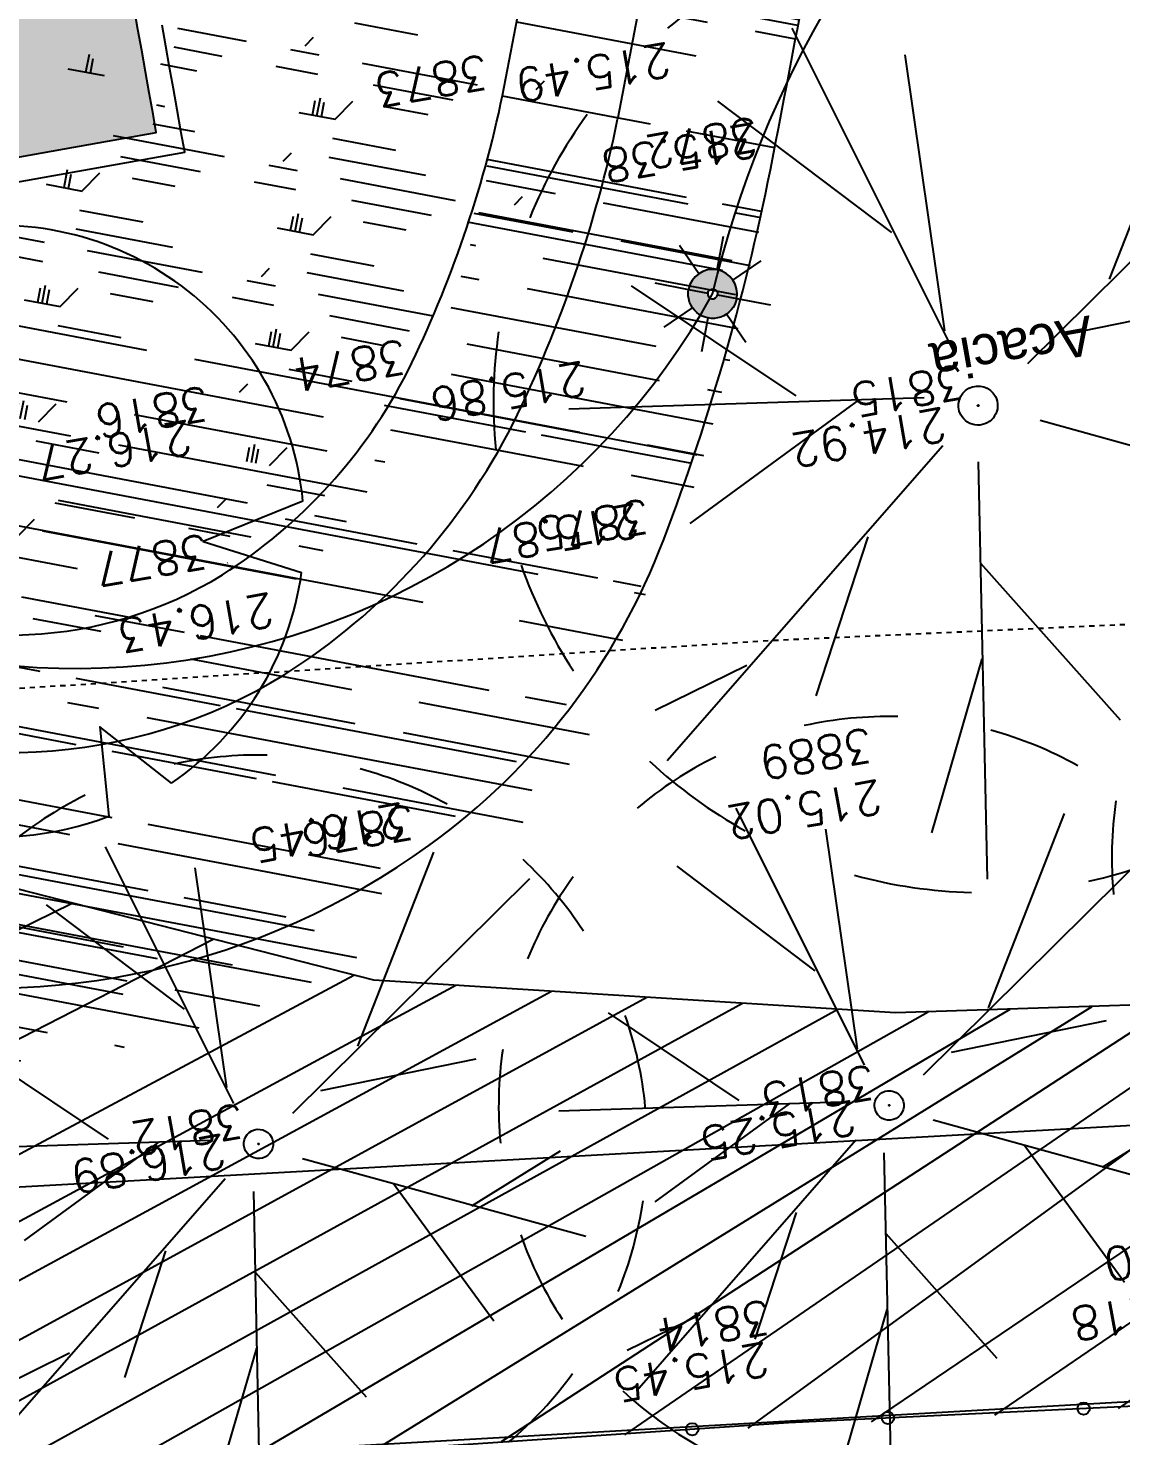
# Model space of a CAD drawing. Extents: x -2313930 to 3286427, y -3858277 to 2572692.
# Drawn here: x 392901 to 404053, y -331803 to -317430 of the extents above; entities that cross this region are included whole.
import ezdxf
from ezdxf.enums import TextEntityAlignment as Align
from ezdxf.lldxf.tags import DXFTag

# ---------------------------------------------------------------- set-up
doc = ezdxf.new("R2010")
doc.units = 0
doc.linetypes.add('STYLE_01', pattern=[0.41664, 0.20828, -0.20836])
for name, color, linetype, lineweight in [('_GAZELEC-RESERVATION 2', 132, 'Continuous', 18), ('Fond topo - P', 252, 'Continuous', 50), ('Fond topo - VOI', 252, 'Continuous', 25)]:
    doc.layers.add(name, color=color, linetype=linetype, lineweight=lineweight)
for name, color, linetype in [('AEP_SSL', 252, 'Continuous'), ('DWG_280-140115-P - ALTEA-CANA', 252, 'Continuous'), ('Fond topo - CLO_LEG', 252, 'Continuous'), ('Fond topo - ESPACE_BOISE', 252, 'Continuous'), ('Fond topo - VEG', 252, 'Continuous'), ('Fond topo - VEG_TXT_ESSENCE', 252, 'Continuous'), ('Fond topo - Z_500', 252, 'Continuous'), ('prlm-VRD', 2, 'Continuous'), ('SA - arbre', 252, 'Continuous'), ('SA - bât A-B', 252, 'Continuous'), ('SA - béton balayé', 252, 'Continuous'), ('SA - couvre sol', 252, 'Continuous'), ('SA - EBC', 252, 'Continuous'), ('SA - ECL-réso', 252, 'Eclairage public'), ('SA - limite revêtement', 252, 'Continuous'), ('SA - pouzzolane', 252, 'Continuous')]:
    doc.layers.add(name, color=color, linetype=linetype)
for name, color, linetype, plot in [('Fond topo - N', 252, 'Continuous', False), ('Fond topo - NCACHE', 252, 'Continuous', False), ('Fond topo - ZCACHE', 252, 'Continuous', False)]:
    doc.layers.add(name, color=color, linetype=linetype, plot=plot)
doc.styles.add('2000_ARIAL', font='arial.ttf', dxfattribs={"height": 0.400000006})
doc.styles.add('Lignes', font='arial.ttf', dxfattribs={"height": 0.35})
doc.styles.add('SIMPLEX', font='simplex_.ttf', dxfattribs={"height": 1.25})
tags = doc.linetypes.add('CACHE2', pattern=[4.762499928474426, 3.174999952316284, -1.587499976158142]).pattern_tags.tags
tags[6:7] = [DXFTag(74, 4), DXFTag(75, 0), DXFTag(340, '0'), DXFTag(46, 0.0), DXFTag(50, 0.0), DXFTag(44, 0.0), DXFTag(45, 0.0)]
tags[4:5] = [DXFTag(74, 4), DXFTag(75, 0), DXFTag(340, '0'), DXFTag(46, 0.0), DXFTag(50, 0.0), DXFTag(44, 0.0), DXFTag(45, 0.0)]
tags = doc.linetypes.add('Eclairage public', pattern='A,5,-0.25,["ECL",Lignes,S=1,R=0,X=0,Y=-0.18],-1.25', length=6.5).pattern_tags.tags
tags[15:16] = [DXFTag(74, 4), DXFTag(75, 0), DXFTag(340, '0'), DXFTag(46, 0.0), DXFTag(50, 0.0), DXFTag(44, 0.0), DXFTag(45, 0.0)]
tags[4:5] = [DXFTag(74, 4), DXFTag(75, 0), DXFTag(340, '0'), DXFTag(46, 0.0), DXFTag(50, 0.0), DXFTag(44, 0.0), DXFTag(45, 0.0)]
tags = doc.linetypes.add('L1', pattern=[1.0000000298023224, 0.6000000238418579, -0.4000000059604645]).pattern_tags.tags
tags[6:7] = [DXFTag(74, 4), DXFTag(75, 0), DXFTag(340, '0'), DXFTag(46, 0.0), DXFTag(50, 0.0), DXFTag(44, 0.0), DXFTag(45, 0.0)]
tags[4:5] = [DXFTag(74, 4), DXFTag(75, 0), DXFTag(340, '0'), DXFTag(46, 0.0), DXFTag(50, 0.0), DXFTag(44, 0.0), DXFTag(45, 0.0)]
tags = doc.linetypes.add('L16', pattern=[0.37500001490116125, 0.300000011920929, -0.07500000298023224]).pattern_tags.tags
tags[6:7] = [DXFTag(74, 4), DXFTag(75, 0), DXFTag(340, '0'), DXFTag(46, 0.0), DXFTag(50, 0.0), DXFTag(44, 0.0), DXFTag(45, 0.0)]
tags[4:5] = [DXFTag(74, 4), DXFTag(75, 0), DXFTag(340, '0'), DXFTag(46, 0.0), DXFTag(50, 0.0), DXFTag(44, 0.0), DXFTag(45, 0.0)]

# ---------------------------------------------------------------- blocks, each defined once
blk = doc.blocks.new('Candélabre', base_point=(-13.42592592600001, -9.391534390999993))
for points in [[(-13.67592592600001, -9.391534390999993, -1), (-13.17592592600001, -9.391534390999993), (-13.37592592600001, -9.391534390999993, 1), (-13.475925926, -9.391534390999993)], [(-13.67592592600001, -9.391534390999993, -1), (-13.17592592600001, -9.391534390999993), (-13.37592592600001, -9.391534390999993, 1), (-13.475925926, -9.391534390999993)], [(-13.67592592600001, -9.391534390999993), (-13.475925926, -9.391534390999993, 1), (-13.37592592600001, -9.391534390999993), (-13.17592592600001, -9.391534390999993, -1)], [(-13.67592592600001, -9.391534390999993), (-13.475925926, -9.391534390999993, 1), (-13.37592592600001, -9.391534390999993), (-13.17592592600001, -9.391534390999993, -1)]]:
    blk.add_hatch(color=250).paths.add_polyline_path(points)
at = {"linetype": 'Continuous', "flags": 128}
for points in [[(-13.42592592600001, -9.141534390999993), (-13.42592592600001, -8.791534391999988)], [(-13.60270262100001, -9.214757695999992), (-13.850189994, -8.967270322999994)], [(-13.24914923200001, -9.214757696999996), (-13.001661857, -8.96727032199999)], [(-14.02592592600001, -9.391534390999993), (-13.67592592600001, -9.391534390999993)], [(-13.17592592600001, -9.391534390999993), (-12.825925927, -9.391534390999993)], [(-13.85018999600001, -9.815798461), (-13.60270262200001, -9.568311086999998)], [(-13.00166185800001, -9.815798458999993), (-13.249149231, -9.568311085999994)], [(-13.42592592600001, -9.991534390999988), (-13.42592592600001, -9.641534390999993)]]:
    blk.add_lwpolyline(points, dxfattribs=at)
for points in [[(-13.67592592600001, -9.391534390999993), (-13.475925926, -9.391534390999993, -1), (-13.37592592600001, -9.391534390999993), (-13.17592592600001, -9.391534390999993, 1)], [(-13.67592592600001, -9.391534390999993), (-13.475925926, -9.391534390999993, 1), (-13.37592592600001, -9.391534390999993), (-13.17592592600001, -9.391534390999993, -1)]]:
    blk.add_lwpolyline(points, format="xyb", close=True, dxfattribs=at)
blk = doc.blocks.new('CLOLEG')
at = {"ltscale": 2}
blk.add_circle((0, 0), 0.0625, dxfattribs=at)
blk = doc.blocks.new('PTOPO')
at = {"layer": 'Fond topo - NCACHE', "style": 'SIMPLEX'}
blk.add_attdef('MAT', text='', height=0.34, dxfattribs=at).set_placement((0.09999999986030161, -0.09999999962747097), align=Align.TOP_LEFT)
at = {"layer": 'Fond topo - ZCACHE', "style": 'SIMPLEX'}
blk.add_attdef('ALT', (0.09999999986030161, 0.09999999962747097), '', height=0.34, dxfattribs=at)
blk = doc.blocks.new('VEG12')
at = {"ltscale": 2}
for p, q in [((0.01815258799999997, 0.057406781), (0.100441039, 0.47293725)), ((0.05749608, 0.253444298), (0.145517598, 0.414706841)), ((0.037902722, 0.15845596), (-0.06593155700000003, 0.344147082)), ((0.04981112299999996, 0.033821695), (0.391570728, 0.285894318)), ((-0.158788295, 0.086017079), (-0.245985314, 0.284587218)), ((0.143890955, 0.107467204), (0.230033352, 0.253971609)), ((0.2917471699999999, 0.208620217), (0.392372872, 0.233301274)), ((-0.05229389700000003, 0.02983962500000001), (-0.383643778, 0.204631851)), ((-0.25001839, 0.135126714), (-0.3755999820000001, 0.091127132)), ((0.122915307, -0.02992704099999999), (0.317230371, 0.05540147100000001)), ((0.057557527, -0.01766878999999999), (0.411943876, -0.08413611500000001)), ((-0.05265807700000003, -0.029192154), (-0.412380265, -0.256628677)), ((-0.09359106700000003, -0.049762263), (-0.2956446150000001, -0.04653133200000001)), ((0.184132294, -0.04763066399999999), (0.323120213, -0.192805613)), ((0.01825986499999999, -0.057372749), (0.107637982, -0.4128258760000001)), ((0.02259491799999996, -0.07955337300000001), (0.001649748999999978, -0.36183712)), ((-0.151821475, -0.09483882200000002), (-0.2999525240000001, -0.315936062)), ((0.05371548199999998, -0.188497704), (0.197263789, -0.356749422))]:
    blk.add_line(p, q, dxfattribs=at)
for start, end in [(90, 103.8461539085843), (62.30769199853572, 76.15384597947835), (117.6923078993823, 131.5384619204946), (34.61538499867542, 48.46153799321151), (145.3846149358338, 159.2307690506909), (6.923076979206323, 20.76923090842763), (173.0769230068974, 186.9230769931026), (339.2307689837768, 353.0769230207937), (200.7692310571047, 214.6153850641662), (311.5384620067885, 325.3846150013246), (228.4615380795054, 242.3076921006177), (283.8461540205217, 297.6923080014643), (256.1538460914157, 270)]:
    blk.add_arc((0, 0), 0.496982058, start, end, dxfattribs=at)
blk = doc.blocks.new('VEG14')
at = {"ltscale": 2, "flags": 128}
for points in [[(0.5, 0, -1), (-0.5, 0, -1)], [(0.016, 0, -1), (-0.016, 0, -1)]]:
    blk.add_lwpolyline(points, format="xyb", close=True, dxfattribs=at)
blk = doc.blocks.new('A$C1F970F0F')
at = {"layer": 'SA - béton balayé'}
h = blk.add_hatch(dxfattribs=at)
h.set_pattern_fill('BETON_BALAYE', color=256, scale=49.99999999999999, angle=-10.72360141139323, style=0, pattern_type=2)
h.set_pattern_definition([(349.2763985886067, (-277130161.1279894, -473864756.7787022), (117.3825536141096, 28.65896207176165), [749.9999999999999, -99.99999999999999, 250, -49.99999999999999]), (349.2763985886067, (-277130091.1375459, -473864744.5890418), (-36.75306622226226, 74.64222748057564), [150, -16.5, 299.9999999999999, -37.49999999999999]), (349.2763985886067, (-277130128.6565508, -473864719.6726964), (261.6928111209335, -15.46358973923611), [399.9999999999999, -69.99999999999999, 200, -49.99999999999999])])
edge = h.paths.add_edge_path()
edge.add_line((-9848.021828921945, 1865.797831752172), (-9827.171338111542, 1747.59443806161))
edge.add_line((-9827.17133811154, 1747.59443806161), (-9152.088361635477, 1866.918095167009))
edge.add_arc((-9114.87687736417, 1710.031164295217), 161.2395845939956, 41.819106453245524, 103.34322179373208, ccw=False)
edge.add_line((-8994.712482080224, 1817.542660178998), (-8874.358082447141, 1651.210053610759))
edge.add_arc((-8250.48470572676, 2103.179701206446), 770.3859763315166, 215.9217267234085, 305.8530101404562)
edge.add_arc((-8201.557804967759, 2035.473004597492), 686.8513225415181, 305.8530100756806, 339.1614624020675)
edge.add_arc((-9769.804180045512, 2632.401251480027), 2364.862056990866, 339.1614623467734, 348.9989210756208)
edge.add_line((-7448.39979734906, 2181.12058423843), (-7357.930111852295, 2671.500953831))
edge.add_arc((-7247.966916528135, 2663.440423546497), 110.2582263342147, 105.59274894641169, 175.807598661459, ccw=False)
edge.add_line((-7277.604099074089, 2769.640771484942), (-6220.979327768806, 2956.27104268876))
edge.add_line((-6220.979327768806, 2956.27104268876), (-6241.838846999788, 3074.461738358269))
edge.add_line((-6241.838846999789, 3074.461738358268), (-7426.344988050439, 2865.323922125472))
edge.add_arc((-7364.9338366279, 2582.693398422513), 289.2254180525135, 102.2589147041249, 171.2235465465614)
edge.add_line((-7650.772763367539, 2626.823324880758), (-7724.184676581945, 2244.646554456637))
edge.add_arc((-8890.291717310776, 2487.602334424398), 1191.147825190934, 333.8740634381715, 348.2309193326143, ccw=False)
edge.add_arc((-8295.276148083369, 2204.744013857594), 532.431483547898, 302.4044476769955, 333.0072947726128, ccw=False)
edge.add_arc((-8227.552075526368, 2108.27274464883), 414.7255090430872, 243.8453067393806, 301.6473037490109, ccw=False)
edge.add_arc((-8012.861629557673, 2641.099884216123), 988.5292012736542, 231.8619865371965, 246.28969688080548, ccw=False)
edge.add_line((-8623.335587158323, 1863.596489456333), (-8683.208498574279, 1914.584188890583))
edge.add_arc((-8966.493370861708, 1569.007829169004), 446.8482284459931, 50.65694705678597, 100.290342192283)
edge.add_line((-9046.31671561105, 2008.668576689881), (-9848.021828921945, 1865.797831752172))
at = {"layer": 'SA - couvre sol'}
h = blk.add_hatch(dxfattribs=at)
h.set_pattern_fill('PELOUSE6', color=256, scale=20.0000003, angle=-10.72360141139323, style=0, pattern_type=2)
h.set_pattern_definition([(349.2763985886067, (-277130161.1279894, -473864756.7787022), (22.32856350872324, 117.9043497231417), [37.5000005625, -202.5000030375]), (79.27639858860677, (-277130147.3110734, -473864759.3953308), (-235.8086994462835, 44.65712701744649), [15.000000225, -105.000001575]), (79.27639858860677, (-277130138.0997961, -473864761.1397498), (-235.8086994462835, 44.65712701744649), [15.000000225, -105.000001575]), (79.27639858860677, (-277130142.7054347, -473864760.2675403), (-235.8086994462835, 44.65712701744649), [18.75000028125, -101.25000151875]), (112.9664661186067, (-277130151.916716, -473864758.5231205), (-191.1515722884832, 280.4658259369293), [12.00000018, -420.7461593111922]), (45.58633105860677, (-277130133.4941673, -473864762.0119574), (22.32856353476547, 117.9043498154048), [12.00000018, -420.7461593111923]), (45.58633105860677, (-277130124.2828801, -473864763.7563783), (22.32856353476547, 117.9043498154048), [26.00000039, -406.6661590999923]), (112.9664661186067, (-277130161.1279894, -473864756.7787022), (-191.1515722884832, 280.4658259369293), [26.00000039, -406.6661590999922]), (349.2763985886067, (-277130073.3609553, -473864750.4999832), (22.32856350872324, 117.9043497231417), [44.42455106636825, -195.5754525336318]), (349.2763985886067, (-277130085.1249766, -473864728.4255323), (22.32856350872324, 117.9043497231417), [82.81008944215131, -56.09585564143782, 43.07431864611476, -58.01973967029608]), (349.2763985886067, (-277130096.7337571, -473864706.3804808), (22.32856350872324, 117.9043497231417), [119.4799495921992, -46.28746189431191, 29.47870124218051, -44.75389087130835]), (349.2763985886067, (-277130108.4191755, -473864684.3209158), (22.32856350872324, 117.9043497231417), [100.4611429069171, -139.5388606930829]), (349.2763985886067, (-277130104.5097786, -473864665.2146754), (22.32856350872324, 117.9043497231417), [65.56973938354608, -174.4302642164539])])
edge = h.paths.add_edge_path()
edge.add_line((-6228.157989213812, 3205.65061232166), (-6932.110591357943, 3080.200205504922))
edge.add_line((-6932.110591357943, 3080.200205504922), (-8168.643052998609, 2860.35661354667))
edge.add_line((-8168.643052998608, 2860.35661354667), (-8048.552069072212, 2186.477885055019))
edge.add_line((-8048.552069072212, 2186.477885055019), (-9043.463277808662, 2009.177083892231))
edge.add_arc((-8966.493371557674, 1569.007827120691), 446.848230471036, 50.65694715427537, 99.91870351372972, ccw=False)
edge.add_line((-8683.208498574279, 1914.584188890583), (-8648.862046820717, 1884.334762004774))
edge.add_arc((-8002.352072857912, 2656.411474703511), 1007.014198869646, 230.0583744073485, 248.9017046491022)
edge.add_arc((-8227.600700210323, 2108.42985686155), 414.8847726059677, 250.6824505330944, 301.6416359494448)
edge.add_arc((-8295.276148991505, 2204.744014693089), 532.4314847213814, 302.4044477113227, 332.7860828894023)
edge.add_arc((-8905.775889447583, 2493.074873858972), 1207.424707483749, 333.866928217866, 348.126559891779)
edge.add_line((-7724.184676581945, 2244.646554456637), (-7650.772763454185, 2626.823324423229))
edge.add_arc((-7364.930355528893, 2582.69170504399), 289.2291167873025, 102.55394793912342, 171.2233203301325, ccw=False)
edge.add_line((-7427.796840049502, 2865.00586893639), (-7326.119143882028, 2883.019916696067))
edge.add_line((-7326.119143882028, 2883.019916696067), (-7329.596581166951, 2902.715282318173))
edge.add_line((-7329.596581166951, 2902.715282318173), (-6209.591709783006, 3100.464677392857))
edge.add_line((-6209.591709783006, 3100.464677392857), (-6228.157989213812, 3205.650612321661))
at = {"layer": 'SA - EBC'}
h = blk.add_hatch(dxfattribs=at)
h.set_pattern_fill('_USER', color=256, scale=74.99999999999999, angle=-325.7236014113932, style=0, pattern_type=0)
h.set_pattern_definition([(34.27639858860678, (-277130161.1279894, -473864756.7787022), (-42.238928459823, 61.97477650275113), [])])
edge = h.paths.add_edge_path()
edge.add_line((-6380.366745524513, -2338.425892864678), (-6264.382088389636, -1261.879128604771))
edge.add_arc((-8056.564030597548, -1109.247026734414), 1798.669695218522, -4.867878193194572, 34.99278727741358)
edge.add_line((-6583.050211284762, -77.75795899612035), (-6777.554778163194, 920.8050105170822))
edge.add_line((-6777.554778163193, 920.8050105170822), (-8841.210683172874, 810.7117170478002))
edge.add_line((-8841.210683172874, 810.7117170478001), (-9066.430764202638, 1054.341424803315))
edge.add_line((-9066.430764202638, 1054.341424803315), (-9200.732878206167, 1276.237686397466))
edge.add_line((-9200.732878206167, 1276.237686397466), (-9215.227966098517, 1381.8038443222))
edge.add_line((-9215.227966098517, 1381.8038443222), (-9153.081651767654, 1528.146854366953))
edge.add_arc((-8759.908921935477, 1333.50854966994), 438.7127364677392, 77.94290000168593, 153.6625061913043, ccw=False)
edge.add_line((-8668.267801014865, 1762.543245291088), (-8534.005134275378, 1623.448132453152))
edge.add_line((-8534.005134275378, 1623.448132453152), (-8248.031661763425, 1441.544756548981))
edge.add_line((-8248.031661763427, 1441.544756548981), (-7855.495845982434, 1341.321950199894))
edge.add_line((-7855.495845982434, 1341.321950199894), (-7323.070638909227, 1307.770183732372))
edge.add_line((-7323.070638909226, 1307.770183732372), (-6865.558068881049, 1322.792115619964))
edge.add_arc((-3264.256657666492, -41.8706977304812), 3851.19156217365, 147.2647305543028, 159.2464973951671, ccw=False)
edge.add_line((-6503.794535057134, 2040.692816174506), (-6236.131093676152, 2457.057480180494))
edge.add_line((-6236.131093676152, 2457.057480180494), (-5806.95964030603, 2928.900990018032))
edge.add_arc((-5541.395022304517, 2687.35320844028), 358.9845360449703, 12.787998054275079, 137.7115012877877, ccw=False)
edge.add_line((-5191.314831544733, 2766.812362293308), (-4957.547667248313, 2215.62441961903))
edge.add_line((-4957.547667248313, 2215.62441961903), (-4453.978092088548, 1461.842562723225))
edge.add_arc((-5946.780405315486, 698.3119081539749), 1676.7342684047, -3.6281981681722755, 27.088596234188913, ccw=False)
edge.add_line((-4273.406806751298, 592.2053272253171), (-4298.514161633499, 196.2451054340372))
edge.add_line((-4298.514161633499, 196.2451054340372), (-4569.894066815068, -468.5241287518014))
edge.add_arc((-2503.085063454572, -1312.261176615308), 2232.395946580586, 157.7931582211728, 172.6539998987617)
edge.add_line((-4717.157746759734, -1026.8249922289), (-4676.430217500433, -1404.03939546651))
edge.add_line((-4676.430217500434, -1404.03939546651), (-6380.366745524513, -2338.425892864678))
at = {"layer": 'SA - pouzzolane'}
h = blk.add_hatch(dxfattribs=at)
h.set_pattern_fill('GRANULATS3', color=256, scale=99.99999999999999, angle=-10.72360141139323, style=0, pattern_type=2)
h.set_pattern_definition([(349.2763985886067, (1566334396.510018, -579968905.3710737), (116.8607592736427, 79.6464873173181), [4.999999999999999, -4.999999999999999, 9.999999999999998, -79.99999999999999]), (349.2763985886067, (1566334358.138925, -579968893.0155385), (116.8607592736427, 79.6464873173181), [25, -74.99999999999999]), (349.2763985886067, (1566334354.156601, -579968887.1725004), (116.8607592736427, 79.6464873173181), [25, -74.99999999999999]), (349.2763985886067, (1566334403.022516, -579968870.9823055), (116.8607592736427, 79.6464873173181), [4.999999999999999, -94.99999999999999]), (349.2763985886067, (1566334355.756418, -579968851.8533757), (116.8607592736427, 79.6464873173181), [15, -84.99999999999999]), (349.2763985886067, (1566334356.686774, -579968846.9406939), (116.8607592736427, 79.6464873173181), [15, -84.99999999999999]), (349.2763985886067, (1566334416.569305, -579968853.1922948), (116.8607592736427, 79.6464873173181), [30, -69.99999999999999]), (349.2763985886067, (1566334412.58698, -579968847.3492565), (116.8607592736427, 79.6464873173181), [30, -69.99999999999999]), (349.2763985886067, (1566334389.884288, -579968832.8721105), (116.8607592736427, 79.6464873173181), [9.999999999999998, -89.99999999999999]), (349.2763985886067, (1566334395.727326, -579968828.8897862), (116.8607592736427, 79.6464873173181), [4.999999999999999, -94.99999999999999]), (349.2763985886067, (1566334353.373909, -579968810.6912124), (116.8607592736427, 79.6464873173181), [4.999999999999999, -4.999999999999999, 4.999999999999999, -84.99999999999999]), (79.27639858860677, (1566334349.652482, -579968830.3419373), (-79.64648731731808, 116.8607592736427), [15, -84.99999999999999]), (79.27639858860677, (1566334348.052666, -579968865.6610618), (-79.64648731731808, 116.8607592736427), [4.999999999999999, -9.999999999999998, 4.999999999999999, -9.999999999999998, 20, -49.99999999999999]), (79.27639858860677, (1566334369.04231, -579968808.569602), (-79.64648731731808, 116.8607592736427), [4.999999999999999, -94.99999999999999]), (79.27639858860677, (1566334375.407142, -579968855.5748026), (-79.64648731731808, 116.8607592736427), [4.999999999999999, -94.99999999999999]), (79.27639858860677, (1566334384.971607, -579968831.9417535), (-79.64648731731808, 116.8607592736427), [4.999999999999999, -94.99999999999999]), (79.27639858860677, (1566334384.563045, -579968887.8419601), (-79.64648731731808, 116.8607592736427), [9.999999999999998, -89.99999999999999]), (79.27639858860677, (1566334388.545369, -579968893.6849979), (-79.64648731731808, 116.8607592736427), [15, -84.99999999999999]), (79.27639858860677, (1566334404.622332, -579968835.6631806), (-79.64648731731808, 116.8607592736427), [9.999999999999998, -4.999999999999999, 9.999999999999998, -74.99999999999999]), (79.27639858860677, (1566334403.952872, -579968866.0696244), (-79.64648731731808, 116.8607592736427), [20, -79.99999999999999]), (79.27639858860677, (1566334408.865554, -579968866.9999814), (-79.64648731731808, 116.8607592736427), [9.999999999999998, -89.99999999999999]), (79.27639858860677, (1566334412.178418, -579968903.2494636), (-79.64648731731808, 116.8607592736427), [20, -79.99999999999999]), (79.27639858860677, (1566334417.091099, -579968904.1798201), (-79.64648731731808, 116.8607592736427), [15, -84.99999999999999]), (34.27639858860676, (1566334378.720007, -579968891.8242844), (18.60713597325343, 98.25362326955934), [7.071066999999998, -134.35028923]), (34.27639858860676, (1566334398.109834, -579968870.0519489), (18.60713597325343, 98.25362326955934), [7.071066999999998, -134.35028923]), (34.27639858860676, (1566334410.726267, -579968857.1746192), (18.60713597325343, 98.25362326955934), [7.071066999999998, -134.35028923]), (34.27639858860676, (1566334343.809444, -579968834.3242615), (18.60713597325343, 98.25362326955934), [7.071066999999998, -134.35028923]), (34.27639858860676, (1566334357.356233, -579968816.5342503), (18.60713597325343, 98.25362326955934), [7.071066999999998, -134.35028923]), (34.27639858860676, (1566334391.336439, -579968878.9469545), (18.60713597325343, 98.25362326955934), [14.1421, -127.2792562]), (34.27639858860676, (1566334413.25644, -579968816.942813), (18.60713597325343, 98.25362326955934), [14.1421, -127.2792562]), (124.2763985886068, (1566334390.66698, -579968909.3533983), (-98.25362326955934, 18.60713597325343), [14.1421, -127.2792562]), (124.2763985886068, (1566334396.510018, -579968905.3710737), (-98.25362326955934, 18.60713597325343), [14.1421, -127.2792562]), (124.2763985886068, (1566334415.899845, -579968883.5987384), (-98.25362326955934, 18.60713597325343), [14.1421, -127.2792562]), (124.2763985886068, (1566334407.674299, -579968846.4188998), (-98.25362326955934, 18.60713597325343), [14.1421, -127.2792562]), (124.2763985886068, (1566334412.58698, -579968847.3492565), (-98.25362326955934, 18.60713597325343), [14.1421, -127.2792562]), (124.2763985886068, (1566334387.354114, -579968873.1039164), (-98.25362326955934, 18.60713597325343), [21.21319999999999, -120.2081562]), (124.2763985886068, (1566334420.812526, -579968884.529095), (-98.25362326955934, 18.60713597325343), [21.21319999999999, -120.2081562]), (124.2763985886068, (1566334386.423759, -579968878.0165975), (-98.25362326955934, 18.60713597325343), [28.28426999999999, -113.1370862]), (124.2763985886068, (1566334353.373909, -579968810.6912124), (-98.25362326955934, 18.60713597325343), [28.28426999999999, -113.1370862]), (124.2763985886068, (1566334352.443552, -579968815.6038935), (-98.25362326955934, 18.60713597325343), [28.28426999999999, -113.1370862]), (124.2763985886068, (1566334347.122309, -579968870.573743), (-98.25362326955934, 18.60713597325343), [7.071066999999998, -134.35028923]), (124.2763985886068, (1566334351.774093, -579968846.0103371), (-98.25362326955934, 18.60713597325343), [7.071066999999998, -134.35028923]), (15.84144978860676, (1566334401.422699, -579968906.3014305), (98.25362322038048, -18.60713601425497), [11.180339, -212.426458]), (15.84144978860676, (1566334387.354114, -579968873.1039164), (98.25362322038048, -18.60713601425497), [11.180339, -212.426458]), (15.84144978860676, (1566334419.882169, -579968889.4417765), (98.25362322038048, -18.60713601425497), [22.36068, -201.2461177]), (15.84144978860676, (1566334420.812526, -579968884.529095), (98.25362322038048, -18.60713601425497), [22.36068, -201.2461177]), (52.71134740860677, (1566334400.640008, -579968829.8201425), (18.60713586383586, 98.25362338541537), [11.17999999999999, -111.7999999999999, 22.35999999999999, -78.26679773999996]), (52.71134740860677, (1566334344.070342, -579968859.8180242), (18.60713586383586, 98.25362338541537), [11.18033899999999, -212.4264579999999]), (52.71134740860677, (1566334351.365531, -579968901.9105439), (18.60713586383586, 98.25362338541537), [11.18033899999999, -212.4264579999999]), (52.71134740860677, (1566334348.983023, -579968860.7483809), (18.60713586383586, 98.25362338541537), [11.18033899999999, -212.4264579999999]), (52.71134740860677, (1566334406.483046, -579968825.8378183), (18.60713586383586, 98.25362338541537), [11.18033899999999, -212.4264579999999]), (52.71134740860677, (1566334400.640008, -579968829.8201425), (18.60713586383586, 98.25362338541537), [11.18033899999999, -212.4264579999999]), (52.71134740860677, (1566334376.337499, -579968850.6621213), (18.60713586383586, 98.25362338541537), [22.36067999999999, -201.2461176999998]), (52.71134740860677, (1566334371.424818, -579968849.7317643), (18.60713586383586, 98.25362338541537), [22.36067999999999, -201.2461176999998]), (105.8414497886067, (1566334356.686774, -579968846.9406939), (18.60713601425497, 98.25362322038048), [11.180339, -212.426458]), (105.8414497886067, (1566334353.226244, -579968892.0851816), (18.60713601425497, 98.25362322038048), [22.36068, -201.2461177]), (105.8414497886067, (1566334354.156601, -579968887.1725004), (18.60713601425497, 98.25362322038048), [22.36068, -201.2461177]), (142.7113474086068, (1566334385.901964, -579968827.0290724), (-98.25362338541537, 18.60713586383589), [22.36067999999999, -201.2461177]), (142.7113474086068, (1566334395.727326, -579968828.8897862), (-98.25362338541537, 18.60713586383589), [33.54101959999998, -190.0657781])])
h.paths.add_polyline_path([(-8227.01561759797, 3737.921970028881), (-8608.629176422162, 3676.350672093718), (-8710.906338723305, 4250.268894913754), (-8338.769361387542, 4316.586904186884)], flags=16)
edge = h.paths.add_edge_path()
edge.add_line((-8077.550420688362, 2206.704044172183), (-8618.496143292887, 2110.303717207159))
edge.add_line((-8618.496143292887, 2110.303717207159), (-8665.0497846271, 2365.526736932683))
edge.add_line((-8665.049784627097, 2365.526736932683), (-9372.508085088, 2239.919204763752))
edge.add_line((-9372.508085088002, 2239.919204763752), (-9326.911429360862, 1984.058062024129))
edge.add_line((-9326.911429360862, 1984.058062024129), (-10066.37407550757, 1852.27946008155))
edge.add_line((-10066.37407550757, 1852.27946008155), (-9954.496884283193, 2817.428171378946))
edge.add_line((-9954.496884283193, 2817.428171378946), (-9588.872092792588, 2884.043586671438))
edge.add_line((-9588.872092792586, 2884.043586671438), (-9706.071961552761, 3541.699107062782))
edge.add_line((-9706.071961552761, 3541.699107062782), (-9868.676745587163, 3512.704087239571))
edge.add_line((-9868.676745587163, 3512.704087239571), (-9836.516297918568, 3771.491983810542))
edge.add_line((-9836.516297918568, 3771.491983810542), (-9444.63026670932, 3841.335956347627))
edge.add_line((-9444.630266709319, 3841.335956347628), (-9570.456778183388, 4547.816036243914))
edge.add_arc((-8644.745261165266, 3881.822133039172), 1140.390148960382, 123.19444017101321, 144.2672491886968, ccw=False)
edge.add_arc((-8627.918880026316, 3890.71939353054), 1142.314128409439, 104.11344255979509, 124.1450562793064, ccw=False)
edge.add_line((-8906.463673960438, 4998.552578488322), (-8312.503018193787, 5104.401474696298))
edge.add_line((-8312.503018193787, 5104.401474696298), (-8208.115884912808, 4518.643357879995))
edge.add_line((-8208.115884912806, 4518.643357879995), (-7224.761958924259, 4693.885482933878))
edge.add_line((-7224.761958924259, 4693.885482933878), (-6988.438265731197, 3367.77835702927))
edge.add_line((-6988.438265731197, 3367.778357029269), (-8244.044860961932, 3140.971199241873))
edge.add_line((-8244.04486096193, 3140.971199241873), (-8077.550420688361, 2206.704044172182))
h.paths.add_polyline_path([(-8361.968048038472, 4332.76779950922), (-8388.284717683899, 4480.441198992844), (-8535.958117048807, 4454.124529348632), (-8512.475619722924, 4310.52157949489)], flags=16)
at = {"layer": 'AEP_SSL', "elevation": 9.999999999999998e-08, "flags": 128}
blk.add_lwpolyline([(-10433.29054570051, 1007.521123136882), (-5859.387270895076, 1261.049070015804), (-4528.821963781957, 1510.366913031162)], dxfattribs=at)
at = {"layer": 'DWG_280-140115-P - ALTEA-CANA', "linetype": 'STYLE_01', "ltscale": 25, "elevation": 9.999999999999998e-08, "flags": 128}
blk.add_lwpolyline([(-9734.954187291309, 1545.537761742168), (-8551.829559633712, 1617.93222156304), (-7449.449224051256, 1688.250113702901), (-5920.774536957815, 1757.359017808403), (-4566.238871581745, 2011.183194776827), (-2702.66812058909, 1951.595824248498)], dxfattribs=at)
at = {"layer": 'Fond topo - CLO_LEG', "ltscale": 2, "flags": 128}
blk.add_lwpolyline([(-2770.693955491758, 1134.327748917112), (-2932.930942236429, 1124.688571749688), (-3442.773642487477, 1093.95721088147), (-4006.718305768365, 1064.145980629706), (-4561.360041299861, 1034.402039498342), (-5021.101122652195, 1015.066574818451), (-6082.06827237176, 954.1450306538593), (-7432.492633125402, 889.4087992257414), (-7990.633685821034, 851.5241849969016)], dxfattribs=at)
at = {"layer": 'Fond topo - ESPACE_BOISE', "linetype": 'L1', "ltscale": 2, "flags": 128}
blk.add_lwpolyline([(-4676.430217500434, -1404.03939546651), (-4717.157746759734, -1026.8249922289, -0.07630389513887255), (-4529.608017431761, -375.8871171915546, 0.02448427011239827), (-4298.514161633499, 196.2451054340372), (-4273.406806751298, 592.2053272253171, 0.1348356330637854), (-4453.978092088548, 1461.842562723225), (-4962.162115509166, 2222.531682356892), (-5191.314831544733, 2766.812362293308, 0.6134800698962541), (-5811.917332322711, 2923.335362247578), (-6236.131093676152, 2457.057480180494), (-6503.794535057134, 2040.692816174506, 0.05232800396274189), (-6865.558068881049, 1322.792115619964), (-7323.070638909226, 1307.770183732372), (-7855.495845982434, 1341.321950199894), (-8248.031661763427, 1441.544756548981), (-8534.005134275378, 1623.448132453152), (-8588.992731775264, 1689.077818834596), (-8668.267801014865, 1762.543245291088, 0.3429596859993066), (-9153.081651767654, 1528.146854366953), (-9215.227966098517, 1381.8038443222), (-9200.732878206167, 1276.237686397466), (-9066.430764202638, 1054.341424803315), (-8841.210683172874, 810.7117170478001), (-7096.794899168434, 910.5071167365686), (-6778.520798702278, 925.7644434328279), (-6583.050211284762, -77.75795899612035, -0.1757001840425524), (-6264.382088389636, -1261.879128604771), (-6380.366745524513, -2338.425892864678)], format="xyb", dxfattribs=at)
at = {"layer": 'Fond topo - VOI', "linetype": 'L16', "ltscale": 2, "flags": 128}
blk.add_lwpolyline([(-8994.712482080224, 1817.542660178998), (-8895.129143909617, 1681.364456358212, 0.4278506510870631), (-7799.263613453413, 1478.764712265815, 0.1463675400754374), (-7559.635750910459, 1791.135500691514, 0.04295039323050164), (-7448.39979734906, 2181.12058423843, 0.004569597812766526), (-7360.900335598541, 2654.264821151518), (-7357.93011199093, 2671.500953098953)], format="xyb", dxfattribs=at)
at = {"layer": 'SA - arbre', "ltscale": 3, "elevation": 9.999999999999998e-08, "flags": 128}
for points in [[(-7927.912610002865, 1830.367496985017), (-8029.791291656935, 1789.169765624237), (-7929.323304225773, 1757.312299217335)], [(-8062.092562997952, 1542.361669401885), (-8135.185805944155, 1599.850844698869), (-8126.062057244128, 1508.673629964597)]]:
    blk.add_lwpolyline(points, dxfattribs=at)
at = {"layer": 'SA - arbre', "ltscale": 3}
for start, end in [(5.615758544138957, 100.955148599448), (304.4232597397967, 352.1717179394186), (225.365112554562, 291.1217116632116)]:
    blk.add_arc((-8238.534597437118, 1799.824487966321), 312.1199996999999, start, end, dxfattribs=at)
at = {"layer": 'SA - bât A-B', "ltscale": 2.539999961853027, "elevation": 9.999999999999998e-08, "flags": 128}
for points in [[(-8225.914454164478, 2154.870662223728), (-8166.793659061394, 2165.406403090602), (-8107.672864083789, 2175.942144170815), (-8048.552069072212, 2186.477885055019), (-8052.4118794994, 2208.136830843661), (-8056.2716896694, 2229.79577648881), (-8060.131500079257, 2251.454722368958), (-8063.991310506447, 2273.1136681576), (-8067.851120859456, 2294.772613837408), (-8071.710931218015, 2316.431559613053)], [(-8230.300528213505, 2179.482902118214), (-8171.179733070217, 2190.018643072262), (-8112.058938206994, 2200.554384174136), (-8077.550420688362, 2206.704044172183), (-8080.883922914099, 2225.409664853105), (-8084.743733346834, 2247.068610737586), (-8088.603543791352, 2268.727556434722), (-8092.463354092374, 2290.386502389047), (-8096.323164445386, 2312.045448068855), (-8100.182974746409, 2333.704394023179), (-8104.042785174284, 2355.363339432801), (-8107.90259567565, 2377.022285330279), (-8111.762405976672, 2398.681231284603), (-8124.55202429663, 2470.44891447808), (-8137.34164252508, 2542.216597654226), (-8150.131260730655, 2613.984280826041), (-8162.920879067942, 2685.751963928012), (-8175.71049735324, 2757.5196473045), (-8188.500115667649, 2829.287330402138), (-8201.289733861442, 2901.055013761296), (-8214.079352084347, 2972.822696841606)]]:
    blk.add_lwpolyline(points, dxfattribs=at)
at = {"layer": 'SA - ECL-réso', "ltscale": 0.75, "elevation": 9.999999999999998e-08, "flags": 128}
blk.add_lwpolyline([(-9286.862647055887, 2100.944666868752, 0.2930350939041828), (-9886.503230310569, 1791.043647865362, 0.1518295808238322), (-8700.133871328642, 1893.13654165742, 0.5077465248592722), (-7509.73583963833, 2041.909609075579, -0.3108125397037955), (-6604.771473921978, 2860.900012220865, -0.4227801843689576), (-5494.556235404147, 2355.551721652774, -0.1041967193315425), (-4276.694222183912, 2059.349908420223, 0.2818692953754232), (-3362.346133704355, 2628.225664960158, 0.1048625014031917), (-2231.953768909742, 2952.046030036208, 0.1624908663689829), (-1008.88724681807, 2940.326928099674, -0.2983671517984825), (-142.8597030717047, 2572.739655090864)], format="xyb", dxfattribs=at)
at = {"layer": 'SA - limite revêtement', "elevation": 9.999999999999998e-08, "flags": 128}
blk.add_lwpolyline([(-9046.31671561105, 2008.668576689881, -0.2200170216420878), (-8683.20849838572, 1914.584188760087, 0.08303662835974297), (-8410.36150650866, 1736.01213731272, 0.2576960552758261), (-8009.950196786815, 1755.219391428576, 0.1343294381096262), (-7820.845451293557, 1963.085580078532, 0.06272567262543728), (-7724.184676581945, 2244.646554456637), (-7651.054023276898, 2625.359107315151, -0.3115311909312224), (-7426.384178171716, 2865.31700272148), (-6186.419900834169, 3084.246573542671), (-6208.468175825709, 3209.159506338408)], format="xyb", dxfattribs=at)
at = {"layer": 'SA - limite revêtement', "linetype": 'CACHE2', "ltscale": 0.4000000059604645, "elevation": 9.999999999999998e-08, "flags": 128}
blk.add_lwpolyline([(-9152.088361635479, 1866.918095167009), (-9029.052172411022, 1887.335118992912, -0.2270912680700006), (-8764.385219808759, 1826.207693869681, 0.08241432609043857), (-8460.876097811366, 1627.137347201442, 0.2567757039610167), (-7946.304273058802, 1653.485933537594, 0.1349984428626776), (-7713.495302280017, 1909.451128309126, 0.06289476979006926), (-7606.70736447819, 2220.170420626946, 0.003907962237498524), (-7606.339123832886, 2222.009732553533), (-7533.208470545168, 2602.722285320541, 0.01031917063332566), (-7532.374766595396, 2607.604275968557, -0.3082049803056239), (-7402.872773173793, 2747.612127319895), (-7277.604099074089, 2769.640771484942)], format="xyb", dxfattribs=at)
at = {"layer": 'Fond topo - CLO_LEG', "ltscale": 2, "xscale": 99.99999999999999, "yscale": 99.99999999999999, "zscale": 99.99999999999999}
for p, rotation in [((-7131.071266376605, 903.8582450008356), 182.7445265741459), ((-7330.841859427839, 894.2817032353288), 182.7445265741459), ((-7530.499618816522, 882.7564362214578), 183.8830761054178)]:
    blk.add_blockref('CLOLEG', p, dxfattribs=dict(at, rotation=rotation))
at = {"layer": 'Fond topo - P', "ltscale": 2}
ref = blk.add_blockref('PTOPO', (-7724.184676581945, 2244.646554456637), dxfattribs=dict(at, xscale=99.99999999999994, yscale=99.99999999999994, zscale=99.99999999999994, rotation=190.0656205306617))
ref.add_attrib('MAT', '3873', dxfattribs={"layer": 'Fond topo - N', "color": 0, "ltscale": 2, "height": 33.99999999999999, "rotation": 190.0656204987762, "style": 'SIMPLEX'}).set_placement((-7735.778518413846, 2252.744877206996), align=Align.TOP_LEFT)
ref.add_attrib('ALT', '215.49', (-7555.57359728373, 2298.395058230677), dxfattribs={"layer": 'Fond topo - Z_500', "color": 0, "ltscale": 2, "height": 33.99999999999999, "rotation": 190.0656204987762, "style": 'SIMPLEX'})
ref = blk.add_blockref('PTOPO', (-7448.39979734906, 2181.12058423843), dxfattribs=dict(at, xscale=99.99999999999994, yscale=99.99999999999994, zscale=99.99999999999994, rotation=190.0656205306617))
ref.add_attrib('MAT', '3872', dxfattribs={"layer": 'Fond topo - N', "color": 0, "ltscale": 2, "height": 33.99999999999999, "rotation": 190.0656204987762, "style": 'SIMPLEX'}).set_placement((-7459.993639272465, 2189.218907006118), align=Align.TOP_LEFT)
ref.add_attrib('ALT', '215.38', (-7467.219682894583, 2216.374490326103), dxfattribs={"layer": 'Fond topo - Z_500', "color": 0, "ltscale": 2, "height": 33.99999999999999, "rotation": 190.0656204987762, "style": 'SIMPLEX'})
ref = blk.add_blockref('PTOPO', (-7807.485229456689, 1953.903736737039), dxfattribs=dict(at, xscale=99.99999999999994, yscale=99.99999999999994, zscale=99.99999999999994, rotation=190.0656205306617))
ref.add_attrib('MAT', '3874', dxfattribs={"layer": 'Fond topo - N', "color": 0, "ltscale": 2, "height": 33.99999999999999, "rotation": 190.0656204987762, "style": 'SIMPLEX'}).set_placement((-7819.079071288589, 1962.002059487398), align=Align.TOP_LEFT)
ref.add_attrib('ALT', '215.86', (-7642.089526764807, 1972.910680055071), dxfattribs={"layer": 'Fond topo - Z_500', "color": 0, "ltscale": 2, "height": 33.99999999999999, "rotation": 190.0656204987762, "style": 'SIMPLEX'})
ref = blk.add_blockref('PTOPO', (-7238.272772806774, 1928.22790413587), dxfattribs=dict(at, xscale=99.99999999999994, yscale=99.99999999999994, zscale=99.99999999999994, rotation=190.0656205306617))
ref.add_attrib('MAT', '3815', dxfattribs={"layer": 'Fond topo - N', "color": 0, "ltscale": 2, "height": 33.99999999999999, "rotation": 190.0656204987762, "style": 'SIMPLEX'}).set_placement((-7249.866614638674, 1936.326226886229), align=Align.TOP_LEFT)
ref.add_attrib('ALT', '214.92', (-7274.355562802883, 1925.903725089076), dxfattribs={"layer": 'Fond topo - Z_500', "color": 0, "ltscale": 2, "height": 33.99999999999999, "rotation": 190.0656204987762, "style": 'SIMPLEX'})
ref = blk.add_blockref('PTOPO', (-8009.48777842524, 1906.291232043342), dxfattribs=dict(at, xscale=99.99999999999994, yscale=99.99999999999994, zscale=99.99999999999994, rotation=190.0656205306617))
ref.add_attrib('MAT', '3816', dxfattribs={"layer": 'Fond topo - N', "color": 0, "ltscale": 2, "height": 33.99999999999999, "rotation": 190.0656204987762, "style": 'SIMPLEX'}).set_placement((-8021.081620234263, 1914.389554789369), align=Align.TOP_LEFT)
ref.add_attrib('ALT', '216.27', (-8044.378719132854, 1912.923758670325), dxfattribs={"layer": 'Fond topo - Z_500', "color": 0, "ltscale": 2, "height": 33.99999999999999, "rotation": 190.0656204987762, "style": 'SIMPLEX'})
ref = blk.add_blockref('PTOPO', (-7559.635750910459, 1791.135500691514), dxfattribs=dict(at, xscale=99.99999999999994, yscale=99.99999999999994, zscale=99.99999999999994, rotation=190.0656205306617))
ref.add_attrib('MAT', '3875', dxfattribs={"layer": 'Fond topo - N', "color": 0, "ltscale": 2, "height": 33.99999999999999, "rotation": 190.0656204987762, "style": 'SIMPLEX'}).set_placement((-7571.229592742358, 1799.233823441873), align=Align.TOP_LEFT)
ref.add_attrib('ALT', '215.87', (-7587.783402646136, 1827.994748227502), dxfattribs={"layer": 'Fond topo - Z_500', "color": 0, "ltscale": 2, "height": 33.99999999999999, "rotation": 190.0656204987762, "style": 'SIMPLEX'})
ref = blk.add_blockref('PTOPO', (-8009.950196786815, 1755.219391428576), dxfattribs=dict(at, xscale=99.99999999999994, yscale=99.99999999999994, zscale=99.99999999999994, rotation=190.0656205306617))
ref.add_attrib('MAT', '3877', dxfattribs={"layer": 'Fond topo - N', "color": 0, "ltscale": 2, "height": 33.99999999999999, "rotation": 190.0656204987762, "style": 'SIMPLEX'}).set_placement((-8021.544038618714, 1763.317714178935), align=Align.TOP_LEFT)
ref.add_attrib('ALT', '216.43', (-7960.931632420036, 1736.784546233575), dxfattribs={"layer": 'Fond topo - Z_500', "color": 0, "ltscale": 2, "height": 33.99999999999999, "rotation": 190.0656204987762, "style": 'SIMPLEX'})
ref = blk.add_blockref('PTOPO', (-7331.962599381547, 1557.413989807451), dxfattribs=dict(at, xscale=99.99999999999994, yscale=99.99999999999994, zscale=99.99999999999994, rotation=190.0656205306617))
ref.add_attrib('MAT', '3889', dxfattribs={"layer": 'Fond topo - N', "color": 0, "ltscale": 2, "height": 33.99999999999999, "rotation": 190.0656204987762, "style": 'SIMPLEX'}).set_placement((-7343.556441213446, 1565.51231255781), align=Align.TOP_LEFT)
ref.add_attrib('ALT', '215.02', (-7340.060922104697, 1545.820147994096), dxfattribs={"layer": 'Fond topo - Z_500', "color": 0, "ltscale": 2, "height": 33.99999999999999, "rotation": 190.0656204987762, "style": 'SIMPLEX'})
ref = blk.add_blockref('PTOPO', (-7799.263613453413, 1478.764712265815), dxfattribs=dict(at, xscale=99.99999999999994, yscale=99.99999999999994, zscale=99.99999999999994, rotation=190.0656205306617))
ref.add_attrib('MAT', '3876', dxfattribs={"layer": 'Fond topo - N', "color": 0, "ltscale": 2, "height": 33.99999999999999, "rotation": 190.0656204987762, "style": 'SIMPLEX'}).set_placement((-7810.857455285313, 1486.863035016174), align=Align.TOP_LEFT)
ref.add_attrib('ALT', '216.45', (-7826.316516898234, 1522.30668972452), dxfattribs={"layer": 'Fond topo - Z_500', "color": 0, "ltscale": 2, "height": 33.99999999999999, "rotation": 190.0656204987762, "style": 'SIMPLEX'})
ref = blk.add_blockref('PTOPO', (-7329.57912153503, 1213.380675187775), dxfattribs=dict(at, xscale=99.99999999999994, yscale=99.99999999999994, zscale=99.99999999999994, rotation=190.0656205306617))
ref.add_attrib('MAT', '3813', dxfattribs={"layer": 'Fond topo - N', "color": 0, "ltscale": 2, "height": 33.99999999999999, "rotation": 190.0656204987762, "style": 'SIMPLEX'}).set_placement((-7341.172963366929, 1221.478997938133), align=Align.TOP_LEFT)
ref.add_attrib('ALT', '215.25', (-7366.327085581218, 1218.256724556296), dxfattribs={"layer": 'Fond topo - Z_500', "color": 0, "ltscale": 2, "height": 33.99999999999999, "rotation": 190.0656204987762, "style": 'SIMPLEX'})
ref = blk.add_blockref('PTOPO', (-7973.645586717658, 1173.784906821394), dxfattribs=dict(at, xscale=99.99999999999994, yscale=99.99999999999994, zscale=99.99999999999994, rotation=190.0656205306617))
ref.add_attrib('MAT', '3812', dxfattribs={"layer": 'Fond topo - N', "color": 0, "ltscale": 2, "height": 33.99999999999999, "rotation": 190.0656204987762, "style": 'SIMPLEX'}).set_placement((-7985.239428595998, 1181.883229201397), align=Align.TOP_LEFT)
ref.add_attrib('ALT', '216.89', (-8009.442154971262, 1183.970693389993), dxfattribs={"layer": 'Fond topo - Z_500', "color": 0, "ltscale": 2, "height": 33.99999999999999, "rotation": 190.0656204987762, "style": 'SIMPLEX'})
ref = blk.add_blockref('PTOPO', (-6980.242823709996, 1045.455692402844), dxfattribs=dict(at, xscale=99.99999999999994, yscale=99.99999999999994, zscale=99.99999999999994, rotation=190.0656205306617))
ref.add_attrib('MAT', '3890', dxfattribs={"layer": 'Fond topo - N', "color": 0, "ltscale": 2, "height": 33.99999999999999, "rotation": 190.0656204987762, "style": 'SIMPLEX'}).set_placement((-6991.836665519018, 1053.554015148871), align=Align.TOP_LEFT)
ref.add_attrib('ALT', '214.18', (-6988.341146433145, 1033.861850589489), dxfattribs={"layer": 'Fond topo - Z_500', "color": 0, "ltscale": 2, "height": 33.99999999999999, "rotation": 190.0656204987762, "style": 'SIMPLEX'})
ref = blk.add_blockref('PTOPO', (-7436.167822123457, 973.3283619217475), dxfattribs=dict(at, xscale=99.99999999999994, yscale=99.99999999999994, zscale=99.99999999999994, rotation=190.0656205306617))
ref.add_attrib('MAT', '3814', dxfattribs={"layer": 'Fond topo - N', "color": 0, "ltscale": 2, "height": 33.99999999999999, "rotation": 190.0656204987762, "style": 'SIMPLEX'}).set_placement((-7447.761664046862, 981.4266846894357), align=Align.TOP_LEFT)
ref.add_attrib('ALT', '215.45', (-7455.269710059697, 971.629189037692), dxfattribs={"layer": 'Fond topo - Z_500', "color": 0, "ltscale": 2, "height": 33.99999999999999, "rotation": 190.0656204987762, "style": 'SIMPLEX'})
at = {"layer": 'Fond topo - VEG', "ltscale": 2, "zscale": 99.99999999999997}
for name, p, xscale, yscale, rotation in [('VEG12', (-7233.325550719635, 1930.840885287419), 1006.399999999999, 1006.399999999999, 192.432705982593), ('VEG14', (-7238.838686999989, 1927.929004281415), 40, 40, 207.8417380991697), ('VEG12', (-6704.775634951648, 1466.755316544448), 799.9999999999998, 799.9999999999998, 192.432705982593), ('VEG12', (-7330.569471408856, 1212.857600472936), 799.9999999999998, 799.9999999999998, 192.432705982593), ('VEG12', (-7974.211500910871, 1173.486006966939), 799.9999999999998, 799.9999999999998, 192.432705982593), ('VEG14', (-7329.57912153503, 1213.380675187775), 30, 30, 207.8417380991697), ('VEG14', (-7973.221151037045, 1174.009081681777), 30, 30, 207.8417380991697)]:
    blk.add_blockref(name, p, dxfattribs=dict(at, xscale=xscale, yscale=yscale, rotation=rotation))
at = {"layer": 'SA - ECL-réso', "linetype": 'ByBlock', "xscale": 99.99999999999999, "yscale": 99.99999999999999, "zscale": 99.99999999999999, "rotation": 349.2763985886067}
blk.add_blockref('Candélabre', (-7509.73583963833, 2041.909609075579), dxfattribs=at)
at = {"layer": 'Fond topo - VEG_TXT_ESSENCE', "style": '2000_ARIAL'}
blk.add_text('Acacia', height=39.99999999999999, rotation=190.0656205035111, dxfattribs=at).set_placement((-7125.09570131625, 2020.106517297057))

msp = doc.modelspace()

# ---------------------------------------------------------------- linework, layer by layer
at = {"layer": '_GAZELEC-RESERVATION 2'}
msp.add_circle((486248.4803309143, -227485.9628347494), 2800178.148749841, dxfattribs=at)

# ---------------------------------------------------------------- block references
at = {"layer": 'prlm-VRD', "xscale": 10, "yscale": 10, "zscale": 10}
msp.add_blockref('A$C1F970F0F', (474984.297679401, -340562.691042779), dxfattribs=at)

doc.saveas('drawing.dxf')
